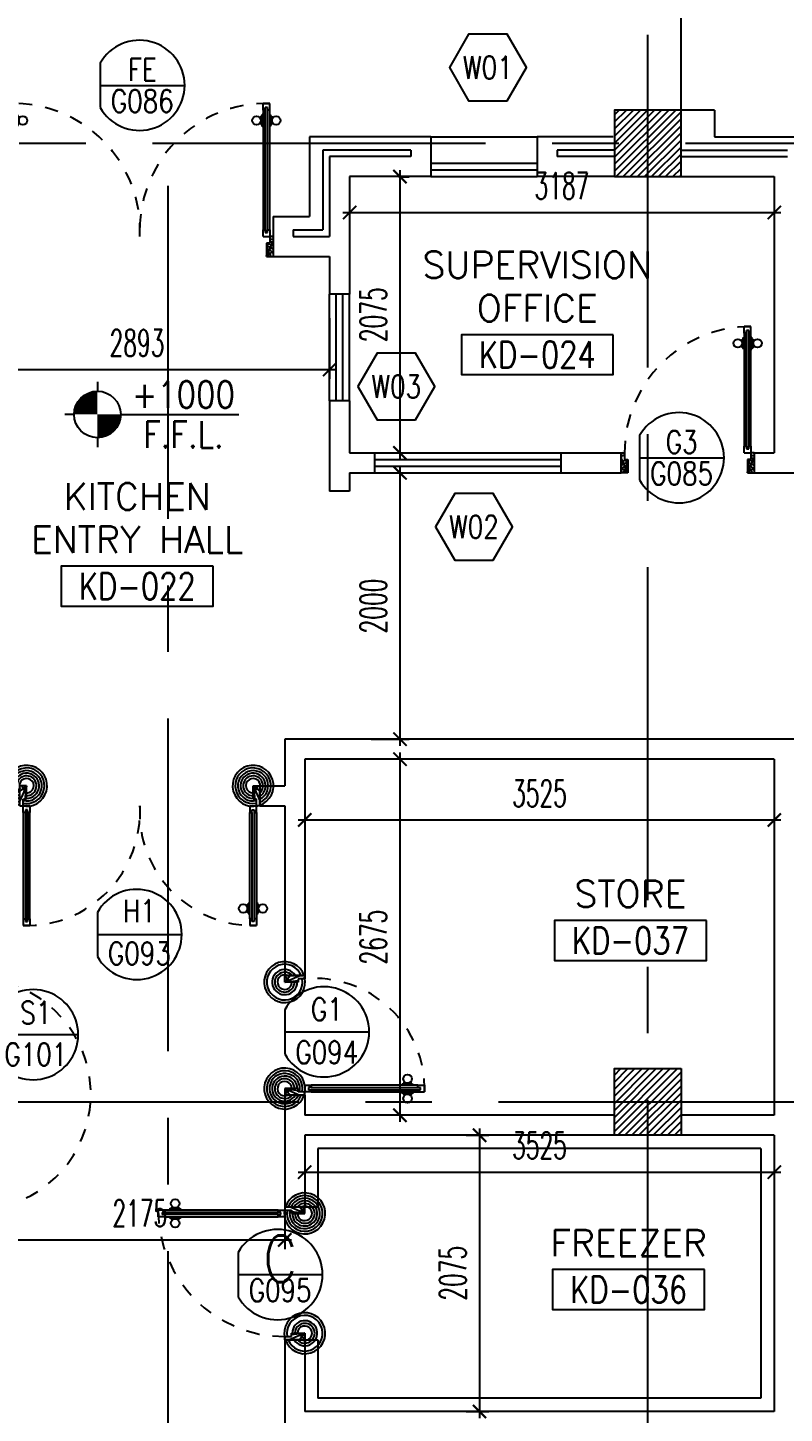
# Model space of a CAD drawing. Extents: x 417866.9 to 417960.2, y 43448 to 43538.2.
# Drawn here: x 417936.08 to 417941.76, y 43516.16 to 43526.56 of the extents above; entities that cross this region are included whole.
import ezdxf
from ezdxf.enums import TextEntityAlignment as Align

# ---------------------------------------------------------------- set-up
doc = ezdxf.new("R2010")
doc.units = 0
doc.header["$MEASUREMENT"] = 0
doc.header["$PDMODE"] = 3
doc.header["$PDSIZE"] = 0.1
for name, pattern in [('CENTERX2', [4, 2.5, -0.5, 0.5, -0.5]), ('HIDDEN', [0.375, 0.25, -0.125]), ('HIDDEN2', [0.1875, 0.125, -0.0625])]:
    doc.linetypes.add(name, pattern=pattern)
doc.layers.get('0').update_dxf_attribs({"linetype": 'CONTINUOUS'})
doc.layers.get('DEFPOINTS').update_dxf_attribs({"linetype": 'CONTINUOUS'})
for name, color, linetype in [('AXES', 11, 'CENTERX2'), ('CANOPY-LN', 3, 'CONTINUOUS'), ('COL', 2, 'CONTINUOUS'), ('DIM', 4, 'CONTINUOUS'), ('DOOR', 4, 'CONTINUOUS'), ('DOOR-CR', 2, 'CONTINUOUS'), ('DOOR-DIM', 3, 'CONTINUOUS'), ('DOOR-NO', 3, 'CONTINUOUS'), ('HAT', 8, 'CONTINUOUS'), ('IND-ES-TXT', 4, 'CONTINUOUS'), ('INSUL', 7, 'CONTINUOUS'), ('LEV-PL', 4, 'CONTINUOUS'), ('PART', 9, 'CONTINUOUS'), ('RM-BOX', 2, 'CONTINUOUS'), ('RM-NAME', 2, 'CONTINUOUS'), ('RM-NO', 2, 'CONTINUOUS'), ('STR', 5, 'CONTINUOUS'), ('WALL', 2, 'CONTINUOUS'), ('WIN', 5, 'CONTINUOUS'), ('WIN-BOX', 3, 'CONTINUOUS'), ('WIN-NO', 5, 'CONTINUOUS')]:
    doc.layers.add(name, color=color, linetype=linetype)
doc.styles.add('ROMANS', font='ROMANS.shx', dxfattribs={"width": 0.6})
doc.styles.add('S', font='ROMANS.SHX')
doc.dimstyles.new('STANDARD in', dxfattribs={"dimtxt": 0.2, "dimasz": 0.1, "dimexe": 0.07, "dimexo": 0.05, "dimgap": 0.1, "dimtad": 1, "dimdec": 0, "dimlfac": 1000, "dimzin": 0, "dimdsep": 46, "dimtxsty": 'ROMANS', "dimblk": 'ARCHTICK', "dimcen": 0.05, "dimdle": 0.05, "dimclrd": 4, "dimclre": 4, "dimclrt": 2, "dimadec": 0, "dimazin": 0, "dimtfac": 1, "dimtdec": 0, "dimtmove": 2, "dimatfit": 3, "dimfxl": 0, "dimtolj": 1, "dimtzin": 0, "dimarcsym": 0})

# ---------------------------------------------------------------- blocks, each defined once
blk = doc.blocks.new('WW1')
at = {"layer": 'WIN-BOX'}
blk.add_lwpolyline([(144, -250), (289, 0), (144, 250), (-144, 250), (-289, 0), (-144, -250)], close=True, dxfattribs=at)
at = {"layer": 'WIN-NO', "style": 'ROMANS', "width": 0.8}
blk.add_attdef('W00', text='', height=170, dxfattribs=at).set_placement((0, 0), align=Align.MIDDLE)
blk = doc.blocks.new('DD1')
at = {"layer": 'DOOR-CR'}
blk.add_line((-316, 0), (316, 0), dxfattribs=at)
blk.add_lwpolyline([(-316, -166, 3.820224), (-316, 166)], format="xyb", close=True, dxfattribs=at)
at = {"layer": 'DOOR-NO', "color": 255, "style": 'ROMANS'}
for tag, width, p in [('G', 0.8, (-22, 156)), ('0000', 0.7, (-22, -136))]:
    blk.add_attdef(tag, text='', height=196, dxfattribs=dict(at, width=width)).set_placement(p, align=Align.MIDDLE)
blk = doc.blocks.new('DOOR90')
at = {"layer": 'DOOR', "color": 7, "linetype": 'ByBlock'}
for p, q in [((-150, 0), (0, 0)), ((-150, 0), (-150, -25)), ((0, -50), (-114, 0)), ((0, -50), (-40, 0)), ((0, -50), (0, 0)), ((-1000, -25), (-1050, -25)), ((-1050, -75), (-1050, -25)), ((-1050, -25), (-1050, -75)), ((-1000, -75), (-1050, -75)), ((-1000, -42), (-1020, -42)), ((-1020, -42), (-1020, -58)), ((-1000, -58), (-1020, -58)), ((-1000, -25), (-1000, -42)), ((-1000, -58), (-1000, -75)), ((-878, -18), (-968, -18)), ((-968, -25), (-968, -18)), ((-968, -75), (-968, -82)), ((-878, -82), (-968, -82)), ((-955, -9), (-890, -9)), ((-955, -18), (-955, -9)), ((-955, -18), (-890, -18)), ((-955, -82), (-890, -82)), ((-955, -82), (-955, -91)), ((-955, -91), (-890, -91)), ((-890, -18), (-890, -9)), ((-890, -82), (-890, -91)), ((-878, -25), (-878, -18)), ((-878, -75), (-878, -82)), ((-200, -25), (-150, -25)), ((-200, -42), (-200, -25)), ((-180, -42), (-200, -42)), ((-200, -58), (-180, -58)), ((-200, -75), (-200, -58)), ((-150, -75), (-200, -75)), ((-180, -58), (-180, -42)), ((-150, -25), (-100, -25)), ((-150, -75), (-150, -25)), ((-100, -25), (-100, -50)), ((0, -50), (-100, -37)), ((-100, -50), (0, -50)), ((-150, -875), (-100, -875)), ((-150, -900), (-150, -875)), ((-150, -900), (0, -900)), ((0, -900), (-150, -900)), ((0, -850), (-114, -900)), ((-100, -875), (-100, -850)), ((0, -850), (-100, -863)), ((-100, -850), (0, -850)), ((0, -850), (-40, -900)), ((0, -850), (0, -900))]:
    blk.add_line(p, q, dxfattribs=at)
at = {"layer": 'DOOR', "linetype": 'ByBlock'}
for p, q in [((-200, -25), (-1000, -25)), ((-200, -42), (-1000, -42)), ((-200, -58), (-1000, -58)), ((-1000, -75), (-200, -75))]:
    blk.add_line(p, q, dxfattribs=at)
at = {"layer": 'DOOR', "color": 7, "linetype": 'ByBlock'}
for centre in [(-923, 24), (-923, -124)]:
    blk.add_circle(centre, 32.4, dxfattribs=at)
for centre, radius, start, end in [((0, -50), 154, 161.1053, 166.2858), ((0, -50), 94.4, 148.0182, 180), ((0, -50), 134, 158.1598, 169.28), ((0, -50), 114, 154.0838, 167.3774), ((0, -50), 74.4, 137.7764, 180), ((0, -50), 54.4, 113.2074, 180), ((0, -50), 34.4, 90, 180), ((0, -50), 14.4, 90, 180), ((0, -850), 154, 193.7142, 198.8947), ((0, -850), 134, 190.72, 201.8402), ((0, -850), 94.4, 180, 211.9818), ((0, -850), 74.4, 180, 222.2236), ((0, -850), 54.4, 180, 246.7926), ((0, -850), 34.4, 180, 270), ((0, -850), 14.4, 180, 270)]:
    blk.add_arc(centre, radius, start, end, dxfattribs=at)
at = {"layer": 'DOOR', "linetype": 'HIDDEN', "ltscale": 0.5}
blk.add_arc((-222, -50), 828, 178.2701, 275.003, dxfattribs=at)
blk = doc.blocks.new('A$C272A55A0')
at = {"layer": 'DOOR', "color": 0, "linetype": 'ByBlock'}
for p, q in [((0, 900), (0, 1050)), ((50, 1050), (0, 1050)), ((50, 950), (50, 1050)), ((1750, 950), (1750, 1050)), ((1750, 1050), (1800, 1050)), ((1800, 1050), (1800, 900)), ((25, 950), (50, 950)), ((25, 900), (25, 950)), ((1775, 950), (1750, 950)), ((1775, 900), (1775, 950)), ((0, 900), (25, 900)), ((75, 900), (25, 900)), ((25, 850), (25, 900)), ((42, 850), (25, 850)), ((58, 870), (42, 870)), ((42, 870), (42, 850)), ((58, 850), (58, 870)), ((75, 850), (58, 850)), ((75, 900), (75, 850)), ((1725, 900), (1775, 900)), ((1725, 900), (1725, 850)), ((1725, 850), (1742, 850)), ((1742, 870), (1758, 870)), ((1742, 850), (1742, 870)), ((1758, 870), (1758, 850)), ((1758, 850), (1775, 850)), ((1800, 900), (1775, 900)), ((1775, 850), (1775, 900)), ((1718, 160), (1709, 160)), ((1709, 95), (1709, 160)), ((1725, 173), (1718, 173)), ((1718, 173), (1718, 83)), ((1718, 95), (1718, 160)), ((1775, 173), (1782, 173)), ((1782, 173), (1782, 83)), ((1782, 160), (1791, 160)), ((1782, 95), (1782, 160)), ((1791, 95), (1791, 160)), ((25, 50), (42, 50)), ((25, 50), (25, 0)), ((25, 0), (75, 0)), ((75, 0), (25, 0)), ((42, 50), (42, 30)), ((42, 30), (58, 30)), ((58, 50), (75, 50)), ((58, 50), (58, 30)), ((75, 50), (75, 0)), ((1718, 95), (1709, 95)), ((1725, 83), (1718, 83)), ((1742, 50), (1725, 50)), ((1725, 50), (1725, 0)), ((1775, 0), (1725, 0)), ((1725, 0), (1775, 0)), ((1742, 50), (1742, 30)), ((1758, 30), (1742, 30)), ((1775, 50), (1758, 50)), ((1758, 50), (1758, 30)), ((1775, 83), (1782, 83)), ((1775, 50), (1775, 0)), ((1782, 95), (1791, 95))]:
    blk.add_line(p, q, dxfattribs=at)
at = {"layer": 'DOOR', "color": 9, "linetype": 'ByBlock'}
for p, q in [((50, 1050), (0, 1010)), ((50, 1050), (0, 937)), ((50, 1050), (37, 950)), ((1750, 1050), (1800, 1010)), ((1750, 1050), (1800, 937)), ((1750, 1050), (1763, 950))]:
    blk.add_line(p, q, dxfattribs=at)
at = {"layer": 'DOOR', "linetype": 'ByBlock'}
for p, q in [((25, 850), (25, 50)), ((42, 850), (42, 50)), ((58, 850), (58, 50)), ((75, 50), (75, 850)), ((1725, 50), (1725, 850)), ((1742, 850), (1742, 50)), ((1758, 850), (1758, 50)), ((1775, 850), (1775, 50))]:
    blk.add_line(p, q, dxfattribs=at)
at = {"layer": 'DOOR', "color": 0, "linetype": 'ByBlock'}
for centre in [(1676, 128), (1824, 128)]:
    blk.add_circle(centre, 32.4, dxfattribs=at)
at = {"layer": 'DOOR', "color": 9, "linetype": 'ByBlock'}
for centre, radius, start, end in [((50, 1050), 34.4, 180, 270), ((50, 1050), 14.4, 180, 270), ((1750, 1050), 14.4, 270, 0), ((1750, 1050), 34.4, 270, 0), ((50, 1050), 54.4, 203.2074, 270), ((50, 1050), 74.4, 227.7764, 270), ((50, 1050), 94.4, 238.0182, 270), ((50, 1050), 114, 244.0838, 257.3774), ((1750, 1050), 54.4, 270, 336.7926), ((1750, 1050), 74.4, 270, 312.2236), ((1750, 1050), 94.4, 270, 301.9818), ((1750, 1050), 114, 282.6226, 295.9162), ((50, 1050), 134, 248.1598, 259.28), ((50, 1050), 154, 251.1053, 256.2858), ((1750, 1050), 134, 280.72, 291.8402), ((1750, 1050), 154, 283.7142, 288.8947)]:
    blk.add_arc(centre, radius, start, end, dxfattribs=at)
at = {"layer": 'DOOR', "linetype": 'HIDDEN', "ltscale": 0.5}
for centre, start, end in [((50, 851), 268.3174, 3.2965), ((1750, 851), 176.7035, 271.6826)]:
    blk.add_arc(centre, 851, start, end, dxfattribs=at)
at = {"layer": 'WALL', "linetype": 'ByBlock'}
blk.add_line((1800, 900), (1800, 1050), dxfattribs=at)
blk = doc.blocks.new('RM1')
at = {"layer": 'RM-BOX'}
blk.add_lwpolyline([(570, -200), (-570, -200), (-570, -500), (570, -500)], close=True, dxfattribs=at)
at = {"layer": 'RM-NAME', "style": 'ROMANS'}
for tag, p in [('ROOMNAME1', (0, 324)), ('ROOMNAME2', (0, 0))]:
    blk.add_attdef(tag, text='', height=200, dxfattribs=at).set_placement(p, align=Align.MIDDLE)
at = {"layer": 'RM-NO', "style": 'ROMANS', "width": 0.8}
blk.add_attdef('ROOMNO', text='', height=200, dxfattribs=at).set_placement((0, -350), align=Align.MIDDLE)
blk = doc.blocks.new('LEV1')
at = {"layer": 'LEV-PL'}
for p, q in [((0, 245), (0, 175)), ((-175, 0), (-245, 0)), ((175, 0), (1061, 0)), ((0, -175), (0, -245))]:
    blk.add_line(p, q, dxfattribs=at)
at = {"layer": 'LEV-PL', "const_width": 175}
for points in [[(-88, 0, -0.414214), (0, 88, -1)], [(88, 0, -0.414214), (0, -88, -1)]]:
    blk.add_lwpolyline(points, format="xyb", dxfattribs=at)
at = {"layer": 'LEV-PL'}
blk.add_circle((0, 0), 175, dxfattribs=at)
at = {"layer": 'LEV-PL', "color": 4, "style": 'S', "width": 0.85}
for tag, p in [('+0000', (646, 50)), ('F.F.L.', (646, -250))]:
    blk.add_attdef(tag, text='', height=200, dxfattribs=at).set_placement(p, align=Align.CENTER)
blk = doc.blocks.new('COL50')
at = {"layer": 'COL'}
blk.add_lwpolyline([(-250, 250), (-250, -250), (250, -250), (250, 250)], close=True, dxfattribs=at)
blk = doc.blocks.new('*X110')
at = {"color": 0}
for p, q in [((245929, 62328), (246401, 62801)), ((245929, 62381), (246348, 62801)), ((245929, 62434), (246295, 62801)), ((245929, 62487), (246242, 62801)), ((245929, 62540), (246189, 62801)), ((245929, 62593), (246136, 62801)), ((245929, 62646), (246083, 62801)), ((245929, 62700), (246030, 62801)), ((245929, 62753), (245977, 62801)), ((245954, 62301), (246429, 62775)), ((246007, 62301), (246429, 62722)), ((246060, 62301), (246429, 62669)), ((246113, 62301), (246429, 62616)), ((246166, 62301), (246429, 62563)), ((246219, 62301), (246429, 62510)), ((246273, 62301), (246429, 62457)), ((246326, 62301), (246429, 62404)), ((246379, 62301), (246429, 62351))]:
    blk.add_line(p, q, dxfattribs=at)
blk = doc.blocks.new('A$C010A25D0')
at = {"layer": 'DOOR', "color": 0, "linetype": 'ByBlock'}
for p, q in [((0, 2031), (0, 1981)), ((0, 1981), (0, 2031)), ((50, 2031), (0, 2031)), ((50, 1981), (0, 1981)), ((30, 2014), (30, 1998)), ((50, 2014), (30, 2014)), ((50, 1998), (30, 1998)), ((50, 2031), (50, 2014)), ((50, 1998), (50, 1981)), ((83, 2031), (83, 2038)), ((173, 2038), (83, 2038)), ((83, 1981), (83, 1974)), ((95, 2038), (95, 2047)), ((95, 2047), (160, 2047)), ((95, 2038), (160, 2038)), ((160, 2038), (160, 2047)), ((173, 2031), (173, 2038)), ((173, 1981), (173, 1974)), ((950, 2014), (950, 2031)), ((950, 2031), (1000, 2031)), ((970, 2014), (950, 2014)), ((950, 1981), (950, 1998)), ((950, 1998), (970, 1998)), ((1000, 1981), (950, 1981)), ((970, 1998), (970, 2014)), ((1000, 2056), (1000, 2031)), ((1000, 2056), (1150, 2056)), ((1000, 1981), (1000, 2031)), ((1000, 2031), (1050, 2031)), ((1050, 2031), (1050, 2006)), ((1050, 2006), (1150, 2006)), ((1150, 2006), (1150, 2056)), ((173, 1974), (83, 1974)), ((95, 1974), (95, 1965)), ((95, 1974), (160, 1974)), ((95, 1965), (160, 1965)), ((160, 1974), (160, 1965)), ((50, 131), (0, 131)), ((0, 131), (0, 81)), ((0, 81), (0, 131)), ((50, 114), (30, 114)), ((30, 98), (30, 114)), ((50, 114), (50, 131)), ((173, 138), (83, 138)), ((83, 131), (83, 138)), ((95, 147), (160, 147)), ((95, 138), (95, 147)), ((95, 138), (160, 138)), ((160, 138), (160, 147)), ((173, 131), (173, 138)), ((1000, 131), (950, 131)), ((950, 131), (950, 114)), ((950, 114), (970, 114)), ((970, 114), (970, 98)), ((1000, 131), (1000, 81)), ((1050, 81), (1050, 106)), ((1050, 106), (1150, 106)), ((1150, 106), (1150, 56)), ((50, 81), (0, 81)), ((50, 98), (30, 98)), ((50, 81), (50, 98)), ((83, 81), (83, 74)), ((173, 74), (83, 74)), ((95, 74), (160, 74)), ((95, 74), (95, 65)), ((95, 65), (160, 65)), ((160, 74), (160, 65)), ((173, 81), (173, 74)), ((970, 98), (950, 98)), ((950, 98), (950, 81)), ((950, 81), (1000, 81)), ((1000, 56), (1000, 81)), ((1000, 81), (1050, 81)), ((1000, 56), (1150, 56))]:
    blk.add_line(p, q, dxfattribs=at)
at = {"layer": 'DOOR', "linetype": 'ByBlock'}
for p, q in [((950, 2031), (50, 2031)), ((950, 2014), (50, 2014)), ((950, 1998), (50, 1998)), ((50, 1981), (950, 1981)), ((50, 131), (950, 131)), ((950, 114), (50, 114)), ((950, 98), (50, 98)), ((950, 81), (50, 81)), ((1150, 56), (1000, 56))]:
    blk.add_line(p, q, dxfattribs=at)
at = {"layer": 'DOOR', "color": 9, "linetype": 'ByBlock'}
for p, q in [((1150, 2006), (1037, 2056)), ((1150, 2006), (1050, 2019)), ((1150, 2006), (1110, 2056)), ((1150, 106), (1037, 56)), ((1150, 106), (1050, 93)), ((1150, 106), (1110, 56))]:
    blk.add_line(p, q, dxfattribs=at)
at = {"layer": 'DOOR', "color": 0, "linetype": 'ByBlock'}
for centre in [(128, 2079), (128, 1932), (128, 179), (128, 32)]:
    blk.add_circle(centre, 32.4, dxfattribs=at)
at = {"layer": 'DOOR', "linetype": 'HIDDEN', "ltscale": 0.5}
for centre, start, end in [((951, 2006), 178.494, 272.9568), ((951, 106), 87.0432, 181.506)]:
    blk.add_arc(centre, 951, start, end, dxfattribs=at)
at = {"layer": 'DOOR', "color": 9, "linetype": 'ByBlock'}
for centre, radius, start, end in [((1150, 2006), 154, 161.1053, 166.2858), ((1150, 2006), 134, 158.1598, 169.28), ((1150, 2006), 114, 154.0838, 167.3774), ((1150, 2006), 94.4, 148.0182, 180), ((1150, 2006), 74.4, 137.7764, 180), ((1150, 2006), 54.4, 113.2074, 180), ((1150, 2006), 34.4, 90, 180), ((1150, 2006), 14.4, 90, 180), ((1150, 106), 94.4, 180, 211.9818), ((1150, 106), 74.4, 180, 222.2236), ((1150, 106), 54.4, 180, 246.7926), ((1150, 106), 34.4, 180, 270), ((1150, 106), 14.4, 180, 270), ((1150, 106), 154, 193.7142, 198.8947), ((1150, 106), 134, 190.72, 201.8402), ((1150, 106), 114, 192.6226, 205.9162)]:
    blk.add_arc(centre, radius, start, end, dxfattribs=at)
at = {"layer": 'WALL'}
blk.add_line((1000, 56), (1150, 56), dxfattribs=at)
blk = doc.blocks.new('*X109')
at = {"color": 0}
for p, q in [((245929, 69541), (246389, 70001)), ((245929, 69594), (246336, 70001)), ((245929, 69647), (246283, 70001)), ((245929, 69700), (246230, 70001)), ((245929, 69753), (246177, 70001)), ((245929, 69806), (246124, 70001)), ((245929, 69859), (246071, 70001)), ((245929, 69912), (246018, 70001)), ((245929, 69965), (245965, 70001)), ((245942, 69501), (246429, 69988)), ((245995, 69501), (246429, 69935)), ((246048, 69501), (246429, 69882)), ((246101, 69501), (246429, 69829)), ((246154, 69501), (246429, 69776)), ((246207, 69501), (246429, 69723)), ((246260, 69501), (246429, 69670)), ((246313, 69501), (246429, 69617)), ((246366, 69501), (246429, 69563)), ((246419, 69501), (246429, 69510))]:
    blk.add_line(p, q, dxfattribs=at)
blk = doc.blocks.new('DOOR1000')
at = {"layer": 'DOOR', "color": 7, "linetype": 'ByBlock'}
for p, q in [((-150, 0), (0, 0)), ((-150, 0), (-150, -25)), ((0, -50), (-114, 0)), ((0, -50), (-40, 0)), ((0, -50), (0, 0)), ((-1100, -25), (-1100, -75)), ((-1100, -75), (-1100, -25)), ((-1050, -25), (-1100, -25)), ((-1050, -75), (-1100, -75)), ((-1070, -42), (-1070, -58)), ((-1050, -42), (-1070, -42)), ((-1050, -58), (-1070, -58)), ((-1050, -25), (-1050, -42)), ((-1050, -58), (-1050, -75)), ((-1018, -25), (-1018, -18)), ((-928, -18), (-1018, -18)), ((-1018, -75), (-1018, -82)), ((-928, -82), (-1018, -82)), ((-1005, -18), (-1005, -9)), ((-1005, -9), (-940, -9)), ((-1005, -18), (-940, -18)), ((-1005, -82), (-1005, -91)), ((-1005, -82), (-940, -82)), ((-1005, -91), (-940, -91)), ((-940, -18), (-940, -9)), ((-940, -82), (-940, -91)), ((-928, -25), (-928, -18)), ((-928, -75), (-928, -82)), ((-200, -25), (-150, -25)), ((-200, -42), (-200, -25)), ((-180, -42), (-200, -42)), ((-200, -58), (-180, -58)), ((-200, -75), (-200, -58)), ((-150, -75), (-200, -75)), ((-180, -58), (-180, -42)), ((-150, -25), (-100, -25)), ((-150, -75), (-150, -25)), ((-100, -25), (-100, -50)), ((0, -50), (-100, -37)), ((-100, -50), (0, -50)), ((-150, -975), (-100, -975)), ((-150, -1000), (-150, -975)), ((-150, -1000), (0, -1000)), ((0, -1000), (-150, -1000)), ((0, -950), (-114, -1000)), ((-100, -975), (-100, -950)), ((0, -950), (-100, -963)), ((-100, -950), (0, -950)), ((0, -950), (-40, -1000)), ((0, -950), (0, -1000))]:
    blk.add_line(p, q, dxfattribs=at)
at = {"layer": 'DOOR', "linetype": 'ByBlock'}
for p, q in [((-200, -25), (-1050, -25)), ((-200, -42), (-1050, -42)), ((-200, -58), (-1050, -58)), ((-1050, -75), (-200, -75))]:
    blk.add_line(p, q, dxfattribs=at)
at = {"layer": 'DOOR', "color": 7, "linetype": 'ByBlock'}
for centre in [(-973, 24), (-973, -124)]:
    blk.add_circle(centre, 32.4, dxfattribs=at)
for centre, radius, start, end in [((0, -50), 154, 161.1053, 166.2858), ((0, -50), 94.4, 148.0182, 180), ((0, -50), 134, 158.1598, 169.28), ((0, -50), 114, 154.0838, 167.3774), ((0, -50), 74.4, 137.7764, 180), ((0, -50), 54.4, 113.2074, 180), ((0, -50), 34.4, 90, 180), ((0, -50), 14.4, 90, 180), ((0, -950), 154, 193.7142, 198.8947), ((0, -950), 134, 190.72, 201.8402), ((0, -950), 94.4, 180, 211.9818), ((0, -950), 74.4, 180, 222.2236), ((0, -950), 54.4, 180, 246.7926), ((0, -950), 34.4, 180, 270), ((0, -950), 14.4, 180, 270)]:
    blk.add_arc(centre, radius, start, end, dxfattribs=at)
at = {"layer": 'DOOR', "linetype": 'HIDDEN', "ltscale": 0.5}
blk.add_arc((-150, -25), 950, 180, 270, dxfattribs=at)
blk = doc.blocks.new('DOOR90C')
at = {"layer": 'DOOR', "color": 7, "linetype": 'ByBlock'}
for p, q in [((150, 900), (0, 900)), ((0, 900), (0, 875)), ((0, 875), (50, 875)), ((150, 850), (36, 900)), ((50, 875), (50, 850)), ((150, 850), (50, 863)), ((50, 850), (150, 850)), ((150, 850), (110, 900)), ((150, 850), (150, 900)), ((-641, 591), (-672, 552)), ((-672, 552), (-641, 591)), ((-633, 521), (-672, 552)), ((-602, 560), (-641, 591)), ((-638, 546), (-628, 559)), ((-622, 534), (-638, 546)), ((-633, 521), (-622, 534)), ((-613, 547), (-628, 559)), ((-613, 547), (-602, 560)), ((-577, 540), (-572, 546)), ((-501, 490), (-572, 546)), ((-562, 538), (-557, 545)), ((-562, 538), (-511, 498)), ((-557, 545), (-506, 505)), ((-607, 501), (-612, 495)), ((-541, 440), (-612, 495)), ((-602, 487), (-607, 480)), ((-607, 480), (-556, 440)), ((-602, 487), (-551, 447)), ((-551, 447), (-556, 440)), ((-537, 445), (-541, 440)), ((-511, 498), (-506, 505)), ((-506, 485), (-501, 490)), ((-29, 69), (-39, 56)), ((-39, 56), (0, 25)), ((-13, 57), (-29, 69)), ((-9, 95), (-19, 82)), ((-19, 82), (-3, 69)), ((-3, 69), (-13, 57)), ((31, 64), (-9, 95)), ((31, 64), (0, 25)), ((0, 0), (0, 25)), ((0, 25), (50, 25)), ((150, 50), (36, 0)), ((50, 50), (150, 50)), ((150, 50), (50, 37)), ((50, 25), (50, 50)), ((150, 50), (110, 0)), ((150, 50), (150, 0))]:
    blk.add_line(p, q, dxfattribs=at)
at = {"layer": 'DOOR', "linetype": 'ByBlock'}
for p, q in [((-641, 591), (-9, 95)), ((-39, 56), (-633, 521)), ((-29, 69), (-622, 534)), ((-19, 82), (-613, 547))]:
    blk.add_line(p, q, dxfattribs=at)
at = {"layer": 'DOOR', "color": 7, "linetype": 'ByBlock'}
for centre in [(-511, 551), (-602, 435)]:
    blk.add_circle(centre, 32.4, dxfattribs=at)
at = {"layer": 'DOOR', "linetype": 'HIDDEN', "ltscale": 0.5}
blk.add_arc((2, 7), 868, 90.1618, 137.7823, dxfattribs=at)
at = {"layer": 'DOOR', "color": 7, "linetype": 'ByBlock'}
for centre, radius, start, end in [((150, 850), 154, 161.1053, 166.2858), ((150, 850), 134, 158.1598, 169.28), ((150, 850), 94.4, 148.0182, 180), ((150, 850), 74.4, 137.7764, 180), ((150, 850), 54.4, 113.2074, 180), ((150, 850), 34.4, 90, 180), ((150, 850), 14.4, 90, 180), ((150, 50), 134, 190.72, 201.8402), ((150, 50), 114, 192.6226, 205.9162), ((150, 50), 94.4, 180, 211.9818), ((150, 50), 74.4, 180, 222.2236), ((150, 50), 54.4, 180, 246.7926), ((150, 50), 34.4, 180, 270), ((150, 50), 14.4, 180, 270)]:
    blk.add_arc(centre, radius, start, end, dxfattribs=at)
blk = doc.blocks.new('_ARCHTICK')
at = {"color": 0, "linetype": 'ByBlock', "const_width": 0.15}
blk.add_lwpolyline([(-0.5, -0.5), (0.5, 0.5)], dxfattribs=at)
blk = doc.blocks.new('*D437')
at = {"layer": 'DEFPOINTS', "color": 0}
for p in [(417938.349, 43524.431), (417935.457, 43524.262), (417938.349, 43523.995)]:
    blk.add_point(p, dxfattribs=at)
at = {"layer": 'DIM', "color": 4, "lineweight": -2}
for p, q in [((417938.349, 43524.381), (417938.349, 43523.925)), ((417935.457, 43524.212), (417935.457, 43523.925)), ((417935.407, 43523.995), (417938.399, 43523.995))]:
    blk.add_line(p, q, dxfattribs=at)
at = {"layer": 'DIM', "color": 4, "lineweight": -2, "xscale": 0.1, "yscale": 0.1, "zscale": 0.1, "rotation": 180}
blk.add_blockref('_ARCHTICK', (417935.457, 43523.995), dxfattribs=at)
at = {"layer": 'DIM', "color": 4, "lineweight": -2, "xscale": 0.1, "yscale": 0.1, "zscale": 0.1}
blk.add_blockref('_ARCHTICK', (417938.349, 43523.995), dxfattribs=at)
at = {"layer": 'DIM', "color": 2, "insert": (417936.903, 43524.195), "char_height": 0.2, "attachment_point": 5, "style": 'ROMANS'}
blk.add_mtext('\\A1;2893', dxfattribs=at)
blk = doc.blocks.new('*D311')
at = {"layer": 'DEFPOINTS', "color": 0}
for p in [(417938.499, 43525.264), (417941.687, 43525.264), (417941.687, 43525.175)]:
    blk.add_point(p, dxfattribs=at)
at = {"layer": 'DIM', "color": 4, "lineweight": -2}
for p, q in [((417938.499, 43525.214), (417938.499, 43525.105)), ((417941.687, 43525.214), (417941.687, 43525.105)), ((417938.449, 43525.175), (417941.737, 43525.175))]:
    blk.add_line(p, q, dxfattribs=at)
at = {"layer": 'DIM', "color": 4, "lineweight": -2, "xscale": 0.1, "yscale": 0.1, "zscale": 0.1, "rotation": 180}
blk.add_blockref('_ARCHTICK', (417938.499, 43525.175), dxfattribs=at)
at = {"layer": 'DIM', "color": 4, "lineweight": -2, "xscale": 0.1, "yscale": 0.1, "zscale": 0.1}
blk.add_blockref('_ARCHTICK', (417941.687, 43525.175), dxfattribs=at)
at = {"layer": 'DIM', "color": 2, "insert": (417940.093, 43525.375), "char_height": 0.2, "attachment_point": 5, "style": 'ROMANS'}
blk.add_mtext('\\A1;3187', dxfattribs=at)
blk = doc.blocks.new('*D312')
at = {"layer": 'DEFPOINTS', "color": 0}
for p in [(417938.818, 43525.444), (417938.818, 43523.369), (417938.877, 43523.369)]:
    blk.add_point(p, dxfattribs=at)
at = {"layer": 'DIM', "color": 4, "lineweight": -2}
for p, q in [((417938.868, 43525.444), (417938.947, 43525.444)), ((417938.877, 43525.494), (417938.877, 43523.319)), ((417938.868, 43523.369), (417938.947, 43523.369))]:
    blk.add_line(p, q, dxfattribs=at)
at = {"layer": 'DIM', "color": 4, "lineweight": -2, "xscale": 0.1, "yscale": 0.1, "zscale": 0.1}
for p, rotation in [((417938.877, 43525.444), 90), ((417938.877, 43523.369), 270)]:
    blk.add_blockref('_ARCHTICK', p, dxfattribs=dict(at, rotation=rotation))
at = {"layer": 'DIM', "color": 2, "insert": (417938.677, 43524.407), "char_height": 0.2, "attachment_point": 5, "rotation": 90, "style": 'ROMANS'}
blk.add_mtext('\\A1;2075', dxfattribs=at)
blk = doc.blocks.new('*D320')
at = {"layer": 'DEFPOINTS', "color": 0}
for p in [(417938.592, 43523.219), (417938.612, 43521.219), (417938.877, 43521.219)]:
    blk.add_point(p, dxfattribs=at)
at = {"layer": 'DIM', "color": 4, "lineweight": -2}
for p, q in [((417938.877, 43523.269), (417938.877, 43521.169)), ((417938.642, 43523.219), (417938.947, 43523.219)), ((417938.662, 43521.219), (417938.947, 43521.219))]:
    blk.add_line(p, q, dxfattribs=at)
at = {"layer": 'DIM', "color": 4, "lineweight": -2, "xscale": 0.1, "yscale": 0.1, "zscale": 0.1}
for p, rotation in [((417938.877, 43523.219), 90), ((417938.877, 43521.219), 270)]:
    blk.add_blockref('_ARCHTICK', p, dxfattribs=dict(at, rotation=rotation))
at = {"layer": 'DIM', "color": 2, "insert": (417938.677, 43522.219), "char_height": 0.2, "attachment_point": 5, "rotation": 90, "style": 'ROMANS'}
blk.add_mtext('\\A1;2000', dxfattribs=at)
blk = doc.blocks.new('*D322')
at = {"layer": 'DEFPOINTS', "color": 0}
for p in [(417935.837, 43517.911), (417938.012, 43517.911), (417938.012, 43517.458)]:
    blk.add_point(p, dxfattribs=at)
at = {"layer": 'DIM', "color": 4, "lineweight": -2}
for p, q in [((417935.837, 43517.861), (417935.837, 43517.388)), ((417938.012, 43517.861), (417938.012, 43517.388)), ((417935.787, 43517.458), (417938.062, 43517.458))]:
    blk.add_line(p, q, dxfattribs=at)
at = {"layer": 'DIM', "color": 4, "lineweight": -2, "xscale": 0.1, "yscale": 0.1, "zscale": 0.1, "rotation": 180}
blk.add_blockref('_ARCHTICK', (417935.837, 43517.458), dxfattribs=at)
at = {"layer": 'DIM', "color": 4, "lineweight": -2, "xscale": 0.1, "yscale": 0.1, "zscale": 0.1}
blk.add_blockref('_ARCHTICK', (417938.012, 43517.458), dxfattribs=at)
at = {"layer": 'DIM', "color": 2, "insert": (417936.924, 43517.658), "char_height": 0.2, "attachment_point": 5, "style": 'ROMANS'}
blk.add_mtext('\\A1;2175', dxfattribs=at)
blk = doc.blocks.new('*D324')
at = {"layer": 'DEFPOINTS', "color": 0}
for p in [(417939.514, 43521.069), (417938.877, 43518.394), (417939.514, 43518.394)]:
    blk.add_point(p, dxfattribs=at)
at = {"layer": 'DIM', "color": 4, "lineweight": -2}
for p, q in [((417939.464, 43521.069), (417938.807, 43521.069)), ((417938.877, 43521.119), (417938.877, 43518.344)), ((417939.464, 43518.394), (417938.807, 43518.394))]:
    blk.add_line(p, q, dxfattribs=at)
at = {"layer": 'DIM', "color": 4, "lineweight": -2, "xscale": 0.1, "yscale": 0.1, "zscale": 0.1}
for p, rotation in [((417938.877, 43521.069), 90), ((417938.877, 43518.394), 270)]:
    blk.add_blockref('_ARCHTICK', p, dxfattribs=dict(at, rotation=rotation))
at = {"layer": 'DIM', "color": 2, "insert": (417938.677, 43519.732), "char_height": 0.2, "attachment_point": 5, "rotation": 90, "style": 'ROMANS'}
blk.add_mtext('\\A1;2675', dxfattribs=at)
blk = doc.blocks.new('*D325')
at = {"layer": 'DEFPOINTS', "color": 0}
for p in [(417938.162, 43520.773), (417941.687, 43520.773), (417941.687, 43520.612)]:
    blk.add_point(p, dxfattribs=at)
at = {"layer": 'DIM', "color": 4, "lineweight": -2}
for p, q in [((417938.162, 43520.723), (417938.162, 43520.542)), ((417941.687, 43520.723), (417941.687, 43520.542)), ((417938.112, 43520.612), (417941.737, 43520.612))]:
    blk.add_line(p, q, dxfattribs=at)
at = {"layer": 'DIM', "color": 4, "lineweight": -2, "xscale": 0.1, "yscale": 0.1, "zscale": 0.1, "rotation": 180}
blk.add_blockref('_ARCHTICK', (417938.162, 43520.612), dxfattribs=at)
at = {"layer": 'DIM', "color": 4, "lineweight": -2, "xscale": 0.1, "yscale": 0.1, "zscale": 0.1}
blk.add_blockref('_ARCHTICK', (417941.687, 43520.612), dxfattribs=at)
at = {"layer": 'DIM', "color": 2, "insert": (417939.924, 43520.812), "char_height": 0.2, "attachment_point": 5, "style": 'ROMANS'}
blk.add_mtext('\\A1;3525', dxfattribs=at)
blk = doc.blocks.new('*D326')
at = {"layer": 'DEFPOINTS', "color": 0}
for p in [(417939.324, 43518.244), (417939.324, 43516.169), (417939.474, 43516.169)]:
    blk.add_point(p, dxfattribs=at)
at = {"layer": 'DIM', "color": 4, "lineweight": -2}
for p, q in [((417939.374, 43518.244), (417939.544, 43518.244)), ((417939.474, 43518.294), (417939.474, 43516.119)), ((417939.374, 43516.169), (417939.544, 43516.169))]:
    blk.add_line(p, q, dxfattribs=at)
at = {"layer": 'DIM', "color": 4, "lineweight": -2, "xscale": 0.1, "yscale": 0.1, "zscale": 0.1}
for p, rotation in [((417939.474, 43518.244), 90), ((417939.474, 43516.169), 270)]:
    blk.add_blockref('_ARCHTICK', p, dxfattribs=dict(at, rotation=rotation))
at = {"layer": 'DIM', "color": 2, "insert": (417939.274, 43517.207), "char_height": 0.2, "attachment_point": 5, "rotation": 90, "style": 'ROMANS'}
blk.add_mtext('\\A1;2075', dxfattribs=at)
blk = doc.blocks.new('*D327')
at = {"layer": 'DEFPOINTS', "color": 0}
for p in [(417938.162, 43517.976), (417941.687, 43517.976), (417941.687, 43517.967)]:
    blk.add_point(p, dxfattribs=at)
at = {"layer": 'DIM', "color": 4, "lineweight": -2}
for p, q in [((417938.112, 43517.967), (417941.737, 43517.967)), ((417938.162, 43517.926), (417938.162, 43517.897)), ((417941.687, 43517.926), (417941.687, 43517.897))]:
    blk.add_line(p, q, dxfattribs=at)
at = {"layer": 'DIM', "color": 4, "lineweight": -2, "xscale": 0.1, "yscale": 0.1, "zscale": 0.1, "rotation": 180}
blk.add_blockref('_ARCHTICK', (417938.162, 43517.967), dxfattribs=at)
at = {"layer": 'DIM', "color": 4, "lineweight": -2, "xscale": 0.1, "yscale": 0.1, "zscale": 0.1}
blk.add_blockref('_ARCHTICK', (417941.687, 43517.967), dxfattribs=at)
at = {"layer": 'DIM', "color": 2, "insert": (417939.924, 43518.167), "char_height": 0.2, "attachment_point": 5, "style": 'ROMANS'}
blk.add_mtext('\\A1;3525', dxfattribs=at)

msp = doc.modelspace()

# ---------------------------------------------------------------- linework, layer by layer
at = {"layer": 'AXES'}
for p, q in [((417940.7366, 43460.01), (417940.7366, 43537.5491)), ((417959.5194, 43525.6943), (417889.6966, 43525.6943)), ((417937.1366, 43466.8743), (417937.1366, 43525.6943)), ((417867.6171, 43518.4943), (417959.5152, 43518.4943))]:
    msp.add_line(p, q, dxfattribs=at)
at = {"layer": 'CANOPY-LN', "linetype": 'HIDDEN2', "ltscale": 1.5}
msp.add_line((417940.9866, 43525.9443), (417940.9866, 43528.0943), dxfattribs=at)
at = {"layer": 'COL'}
msp.add_lwpolyline([(417940.9866, 43525.4443), (417940.9866, 43525.9443), (417940.4866, 43525.9443), (417940.4866, 43525.4443)], close=True, dxfattribs=at)
at = {"layer": 'INSUL'}
for p, q in [((417938.9578, 43525.6443), (417938.2991, 43525.6443)), ((417938.2991, 43525.6443), (417938.2991, 43525.0443)), ((417938.9578, 43525.6443), (417938.9578, 43525.5943)), ((417940.0578, 43525.6443), (417940.0578, 43525.5943)), ((417940.4866, 43525.6443), (417940.0578, 43525.6443)), ((417940.9866, 43525.6443), (417941.7866, 43525.6443)), ((417938.9578, 43525.5943), (417938.3491, 43525.5943)), ((417938.3491, 43525.5943), (417938.3491, 43524.9943)), ((417940.4866, 43525.5943), (417940.0578, 43525.5943)), ((417940.9866, 43525.5943), (417941.7866, 43525.5943)), ((417938.0741, 43525.0443), (417938.0741, 43524.9943)), ((417938.0741, 43525.0443), (417938.2991, 43525.0443)), ((417938.0741, 43524.9943), (417938.3491, 43524.9943)), ((417941.5866, 43518.1443), (417938.2616, 43518.1443)), ((417938.2616, 43518.1443), (417938.2616, 43517.7068)), ((417941.5866, 43518.1443), (417941.5866, 43516.2693)), ((417938.1624, 43517.7068), (417938.2616, 43517.7068)), ((417938.1624, 43516.7068), (417938.2616, 43516.7068)), ((417938.2616, 43516.7068), (417938.2616, 43516.2693)), ((417941.5866, 43516.2693), (417938.2616, 43516.2693))]:
    msp.add_line(p, q, dxfattribs=at)
at = {"layer": 'STR'}
msp.add_line((417940.9866, 43525.7443), (417940.9866, 43529.2943), dxfattribs=at)
at = {"layer": 'WALL'}
for p, q in [((417941.2372, 43525.9443), (417940.9866, 43525.9443)), ((417941.2372, 43525.9443), (417941.2372, 43525.7443)), ((417939.1078, 43525.7443), (417938.1991, 43525.7443)), ((417938.1991, 43525.7443), (417938.1991, 43525.1443)), ((417939.1078, 43525.7443), (417939.1078, 43525.4443)), ((417939.9078, 43525.7443), (417939.9078, 43525.4443)), ((417940.4767, 43525.7443), (417939.9078, 43525.7443)), ((417941.2372, 43525.7443), (417941.9366, 43525.7443)), ((417938.4991, 43525.4443), (417938.4991, 43524.5605)), ((417939.1078, 43525.4443), (417938.4991, 43525.4443)), ((417940.4866, 43525.4443), (417939.9078, 43525.4443)), ((417940.9866, 43525.4443), (417941.6866, 43525.4443)), ((417941.6866, 43525.4443), (417941.6866, 43523.3693)), ((417937.9241, 43525.1443), (417937.9241, 43524.8443)), ((417937.9241, 43525.1443), (417938.1991, 43525.1443)), ((417937.9241, 43524.8443), (417938.3491, 43524.8443)), ((417938.3491, 43524.8443), (417938.3491, 43524.5605)), ((417938.4991, 43524.5605), (417938.3491, 43524.5605)), ((417938.3491, 43523.7605), (417938.3491, 43523.0818)), ((417938.4991, 43523.7605), (417938.3491, 43523.7605)), ((417938.4991, 43523.7605), (417938.4991, 43523.3693)), ((417938.4991, 43523.3693), (417938.685, 43523.3693)), ((417938.685, 43523.3693), (417938.685, 43523.2193)), ((417940.085, 43523.3693), (417940.5366, 43523.3693)), ((417940.085, 43523.3693), (417940.085, 43523.2193)), ((417940.5366, 43523.3693), (417940.5366, 43523.2193)), ((417941.5366, 43523.3693), (417941.5366, 43523.2193)), ((417941.5366, 43523.3693), (417941.6866, 43523.3693)), ((417938.4991, 43523.2193), (417938.4991, 43523.0818)), ((417938.4991, 43523.2193), (417938.685, 43523.2193)), ((417940.085, 43523.2193), (417940.5366, 43523.2193)), ((417941.5366, 43523.2193), (417941.9866, 43523.2193)), ((417938.4991, 43523.0818), (417938.3491, 43523.0818)), ((417939.2116, 43521.2193), (417938.0116, 43521.2193)), ((417941.8366, 43521.2193), (417938.0116, 43521.2193)), ((417938.0116, 43521.2193), (417938.0116, 43520.8693)), ((417941.6866, 43521.0693), (417938.1616, 43521.0693)), ((417938.1616, 43521.0693), (417938.1616, 43519.4443)), ((417941.6866, 43521.0693), (417941.6866, 43518.3943)), ((417941.6866, 43521.0693), (417941.6866, 43518.3943)), ((417937.8241, 43520.7193), (417937.8241, 43520.8693)), ((417937.8241, 43520.8693), (417938.0116, 43520.8693)), ((417937.8241, 43520.7193), (417938.0116, 43520.7193)), ((417938.0116, 43520.7193), (417938.0116, 43519.4443)), ((417938.1616, 43519.4443), (417938.0116, 43519.4443)), ((417938.0116, 43518.5443), (417938.0116, 43517.7068)), ((417938.1616, 43518.5443), (417938.0116, 43518.5443)), ((417938.1616, 43518.5443), (417938.1616, 43518.3943)), ((417940.4866, 43518.3943), (417938.1616, 43518.3943)), ((417941.6866, 43518.3943), (417940.9866, 43518.3943)), ((417940.4866, 43518.2443), (417938.1616, 43518.2443)), ((417938.1616, 43518.2443), (417938.1616, 43517.7068)), ((417938.1616, 43518.2443), (417938.1616, 43517.7068)), ((417941.6866, 43518.2443), (417940.8116, 43518.2443)), ((417941.6866, 43518.2443), (417941.6866, 43517.3693)), ((417941.6866, 43518.2443), (417941.6866, 43516.1693)), ((417938.0116, 43517.7068), (417938.1616, 43517.7068)), ((417938.0116, 43516.7068), (417938.0116, 43515.3943)), ((417938.0116, 43516.7068), (417938.1616, 43516.7068)), ((417938.1616, 43516.7068), (417938.1616, 43516.1693)), ((417941.6866, 43516.1693), (417938.1616, 43516.1693))]:
    msp.add_line(p, q, dxfattribs=at)
at = {"layer": 'WIN'}
for p, q in [((417939.1078, 43525.7443), (417939.9078, 43525.7443)), ((417939.1078, 43525.5443), (417939.9078, 43525.5443)), ((417939.1078, 43525.4943), (417939.9078, 43525.4943)), ((417939.1078, 43525.4443), (417939.9078, 43525.4443)), ((417938.3491, 43523.7605), (417938.3491, 43524.5605)), ((417938.3991, 43523.7605), (417938.3991, 43524.5605)), ((417938.4491, 43523.7605), (417938.4491, 43524.5605)), ((417938.4991, 43523.7605), (417938.4991, 43524.5605)), ((417938.685, 43523.3693), (417940.085, 43523.3693)), ((417938.685, 43523.3193), (417940.085, 43523.3193)), ((417938.685, 43523.2693), (417940.085, 43523.2693)), ((417938.685, 43523.2193), (417940.085, 43523.2193))]:
    msp.add_line(p, q, dxfattribs=at)

# ---------------------------------------------------------------- block references
at = {"layer": 'COL', "xscale": -0.001000000047497451, "yscale": 0.0009999999892897904, "zscale": 0.001}
msp.add_blockref('COL50', (417940.7366, 43518.4943), dxfattribs=at)
at = {"layer": 'DOOR', "color": 0, "yscale": 0.0009999999892897904, "zscale": 0.001}
for name, p, xscale, rotation in [('A$C010A25D0', (417935.8682, 43525.9947), 0.0009999999892897904, 270), ('DOOR90', (417938.0116, 43518.5443), 0.001000000047497451, 180)]:
    msp.add_blockref(name, p, dxfattribs=dict(at, xscale=xscale, rotation=rotation))
at = {"layer": 'DOOR', "xscale": 0.0009999999892897904, "yscale": 0.0009999999892897904, "zscale": 0.001, "rotation": 270}
msp.add_blockref('DOOR1000', (417941.5366, 43523.2193), dxfattribs=at)
at = {"layer": 'DOOR', "color": 0, "xscale": 0.001000000047497451, "yscale": 0.0009999999892897904, "zscale": 0.001}
for name, p in [('A$C272A55A0', (417936.0241, 43519.819)), ('DOOR90C', (417935.6866, 43518.5443))]:
    msp.add_blockref(name, p, dxfattribs=at)
at = {"layer": 'DOOR-DIM', "xscale": 0.001000000047497451, "yscale": 0.0009999999892897904, "zscale": 0.001}
msp.add_blockref('DOOR1000', (417938.1624, 43517.7068), dxfattribs=at)
at = {"layer": 'DOOR-NO'}
ref = msp.add_blockref('DD1', (417936.9427, 43526.1299), dxfattribs=dict(at, xscale=0.001000000047497451, yscale=0.0009999999892897904, zscale=0.001))
ref.add_attrib('G', 'FE', dxfattribs={"height": 0.17, "style": 'ROMANS', "width": 0.8}).set_placement((417936.9427, 43526.2478), align=Align.MIDDLE)
ref.add_attrib('000', 'G086', dxfattribs={"height": 0.17, "style": 'ROMANS', "width": 0.8}).set_placement((417936.9427, 43526.012), align=Align.MIDDLE)
ref = msp.add_blockref('DD1', (417940.9913, 43523.3329), dxfattribs=dict(at, xscale=0.001000000047497451, yscale=0.0009999999892897904, zscale=0.001))
ref.add_attrib('G', 'G3', dxfattribs={"height": 0.17, "style": 'ROMANS', "width": 0.8}).set_placement((417940.9913, 43523.4508), align=Align.MIDDLE)
ref.add_attrib('000', 'G085', dxfattribs={"height": 0.17, "style": 'ROMANS', "width": 0.8}).set_placement((417940.9913, 43523.215), align=Align.MIDDLE)
ref = msp.add_blockref('DD1', (417936.9213, 43519.7522), dxfattribs=dict(at, xscale=0.001000000047497451, yscale=0.0009999999892897904, zscale=0.001))
ref.add_attrib('G', 'H1', dxfattribs={"height": 0.17, "style": 'ROMANS', "width": 0.8}).set_placement((417936.9213, 43519.9283), align=Align.MIDDLE)
ref.add_attrib('000', 'G093', dxfattribs={"height": 0.17, "style": 'ROMANS', "width": 0.8}).set_placement((417936.9213, 43519.6099), align=Align.MIDDLE)
ref = msp.add_blockref('DD1', (417938.3279, 43519.0205), dxfattribs=dict(at, xscale=0.001000000047497451, yscale=0.0009999999892897904, zscale=0.001))
ref.add_attrib('G', 'G1', dxfattribs={"height": 0.17, "style": 'ROMANS', "width": 0.8}).set_placement((417938.3279, 43519.1902), align=Align.MIDDLE)
ref.add_attrib('000', 'G094', dxfattribs={"height": 0.17, "style": 'ROMANS', "width": 0.8}).set_placement((417938.3279, 43518.8671), align=Align.MIDDLE)
ref = msp.add_blockref('DD1', (417936.1438, 43518.9995), dxfattribs=dict(at, xscale=0.001000000047497451, yscale=0.0009999999892897904, zscale=0.001))
ref.add_attrib('G', 'S1', dxfattribs={"height": 0.17, "style": 'ROMANS', "width": 0.8}).set_placement((417936.1438, 43519.1651), align=Align.MIDDLE)
ref.add_attrib('000', 'G101', dxfattribs={"height": 0.17, "style": 'ROMANS', "width": 0.8}).set_placement((417936.1438, 43518.8515), align=Align.MIDDLE)
ref = msp.add_blockref('DD1', (417937.9776, 43517.1973), dxfattribs=dict(at, xscale=0.001000000047497451, yscale=0.0009999999892897904, zscale=0.001))
ref.add_attrib('G', 'C', dxfattribs={"height": 0.35, "style": 'ROMANS', "width": 0.8}).set_placement((417937.9776, 43517.3153), align=Align.MIDDLE)
ref.add_attrib('000', 'G095', dxfattribs={"height": 0.17, "style": 'ROMANS', "width": 0.8}).set_placement((417937.9776, 43517.0795), align=Align.MIDDLE)
at = {"layer": 'HAT', "xscale": 0.001000000047497451, "yscale": 0.0009999999892897904, "zscale": 0.001}
for name in ['*X109', '*X110']:
    msp.add_blockref(name, (417694.5581, 43455.9433), dxfattribs=at)
at = {"layer": 'IND-ES-TXT', "xscale": 0.001000000047497451, "yscale": 0.0009999999892897904, "zscale": 0.001}
for p, values in [((417938.8496, 43523.8676), {'W00': 'W03'}), ((417939.4327, 43522.8137), {'W00': 'W02'})]:
    msp.add_blockref('WW1', p, dxfattribs=at).add_auto_attribs(values)
at = {"layer": 'PART', "xscale": 0.001000000047497451, "yscale": 0.0009999999892897904, "zscale": 0.001}
msp.add_blockref('LEV1', (417936.606, 43523.6578), dxfattribs=at).add_auto_attribs({'F.F.L.': 'F.F.L.', '+0000': '+1000'})
at = {"layer": 'RM-NAME', "xscale": 0.001000000047497451, "yscale": 0.0009999999892897904, "zscale": 0.001}
for p, values in [((417939.9076, 43524.4572), {'ROOMNO': 'KD-024', 'ROOMNAME2': 'OFFICE', 'ROOMNAME1': 'SUPERVISION'}), ((417936.9044, 43522.7178), {'ROOMNO': 'KD-022', 'ROOMNAME2': 'ENTRY HALL', 'ROOMNAME1': 'KITCHEN'}), ((417940.6067, 43520.0574), {'ROOMNO': 'KD-037', 'ROOMNAME2': 'STORE'}), ((417940.5929, 43517.4346), {'ROOMNO': 'KD-036', 'ROOMNAME2': 'FREEZER'})]:
    msp.add_blockref('RM1', p, dxfattribs=at).add_auto_attribs(values)
at = {"layer": 'WIN-NO', "xscale": 0.001000000047497451, "yscale": 0.0009999999892897904, "zscale": 0.001}
msp.add_blockref('WW1', (417939.5366, 43526.2638), dxfattribs=at).add_auto_attribs({'W00': 'W01'})

# ---------------------------------------------------------------- dimensions: what is measured, and where the dimension line sits
at = {"layer": 'DIM'}
for base, p1, p2, picture, middle in [((417941.686617, 43525.174769), (417938.49912, 43525.26369), (417941.686617, 43525.26369), '*D311', (417940.092868, 43525.374769)), ((417938.34912, 43523.99487), (417935.45658, 43524.26214), (417938.34912, 43524.43095), '*D437', (417936.90285, 43524.19487)), ((417941.6866, 43520.6125), (417938.1616, 43520.7732), (417941.6866, 43520.7732), '*D325', (417939.9241, 43520.8125)), ((417941.6866, 43517.9674), (417938.1616, 43517.9756), (417941.6866, 43517.9756), '*D327', (417939.9241, 43518.1674)), ((417938.0116, 43517.4576), (417935.8366, 43517.9109), (417938.0116, 43517.9109), '*D322', (417936.9241, 43517.6576))]:
    dim = msp.add_linear_dim(base=base, p1=p1, p2=p2, dimstyle='STANDARD in', dxfattribs=at)
    dim.commit()
    dim.dimension.update_dxf_attribs({"geometry": picture, "text_midpoint": middle})
for base, p1, p2, picture, middle in [((417938.8766, 43523.3693), (417938.8179, 43525.4443), (417938.8179, 43523.3693), '*D312', (417938.6766, 43524.4068)), ((417938.8766, 43521.2193), (417938.592, 43523.2193), (417938.6116, 43521.2193), '*D320', (417938.6766, 43522.2193)), ((417938.8766, 43518.3943), (417939.5135, 43521.0693), (417939.5135, 43518.3943), '*D324', (417938.6766, 43519.7318)), ((417939.4739, 43516.1693), (417939.3241, 43518.2443), (417939.3241, 43516.1693), '*D326', (417939.2739, 43517.2068))]:
    dim = msp.add_linear_dim(base=base, p1=p1, p2=p2, angle=90, dimstyle='STANDARD in', dxfattribs=at)
    dim.commit()
    dim.dimension.update_dxf_attribs({"geometry": picture, "text_midpoint": middle})

doc.saveas('drawing.dxf')
